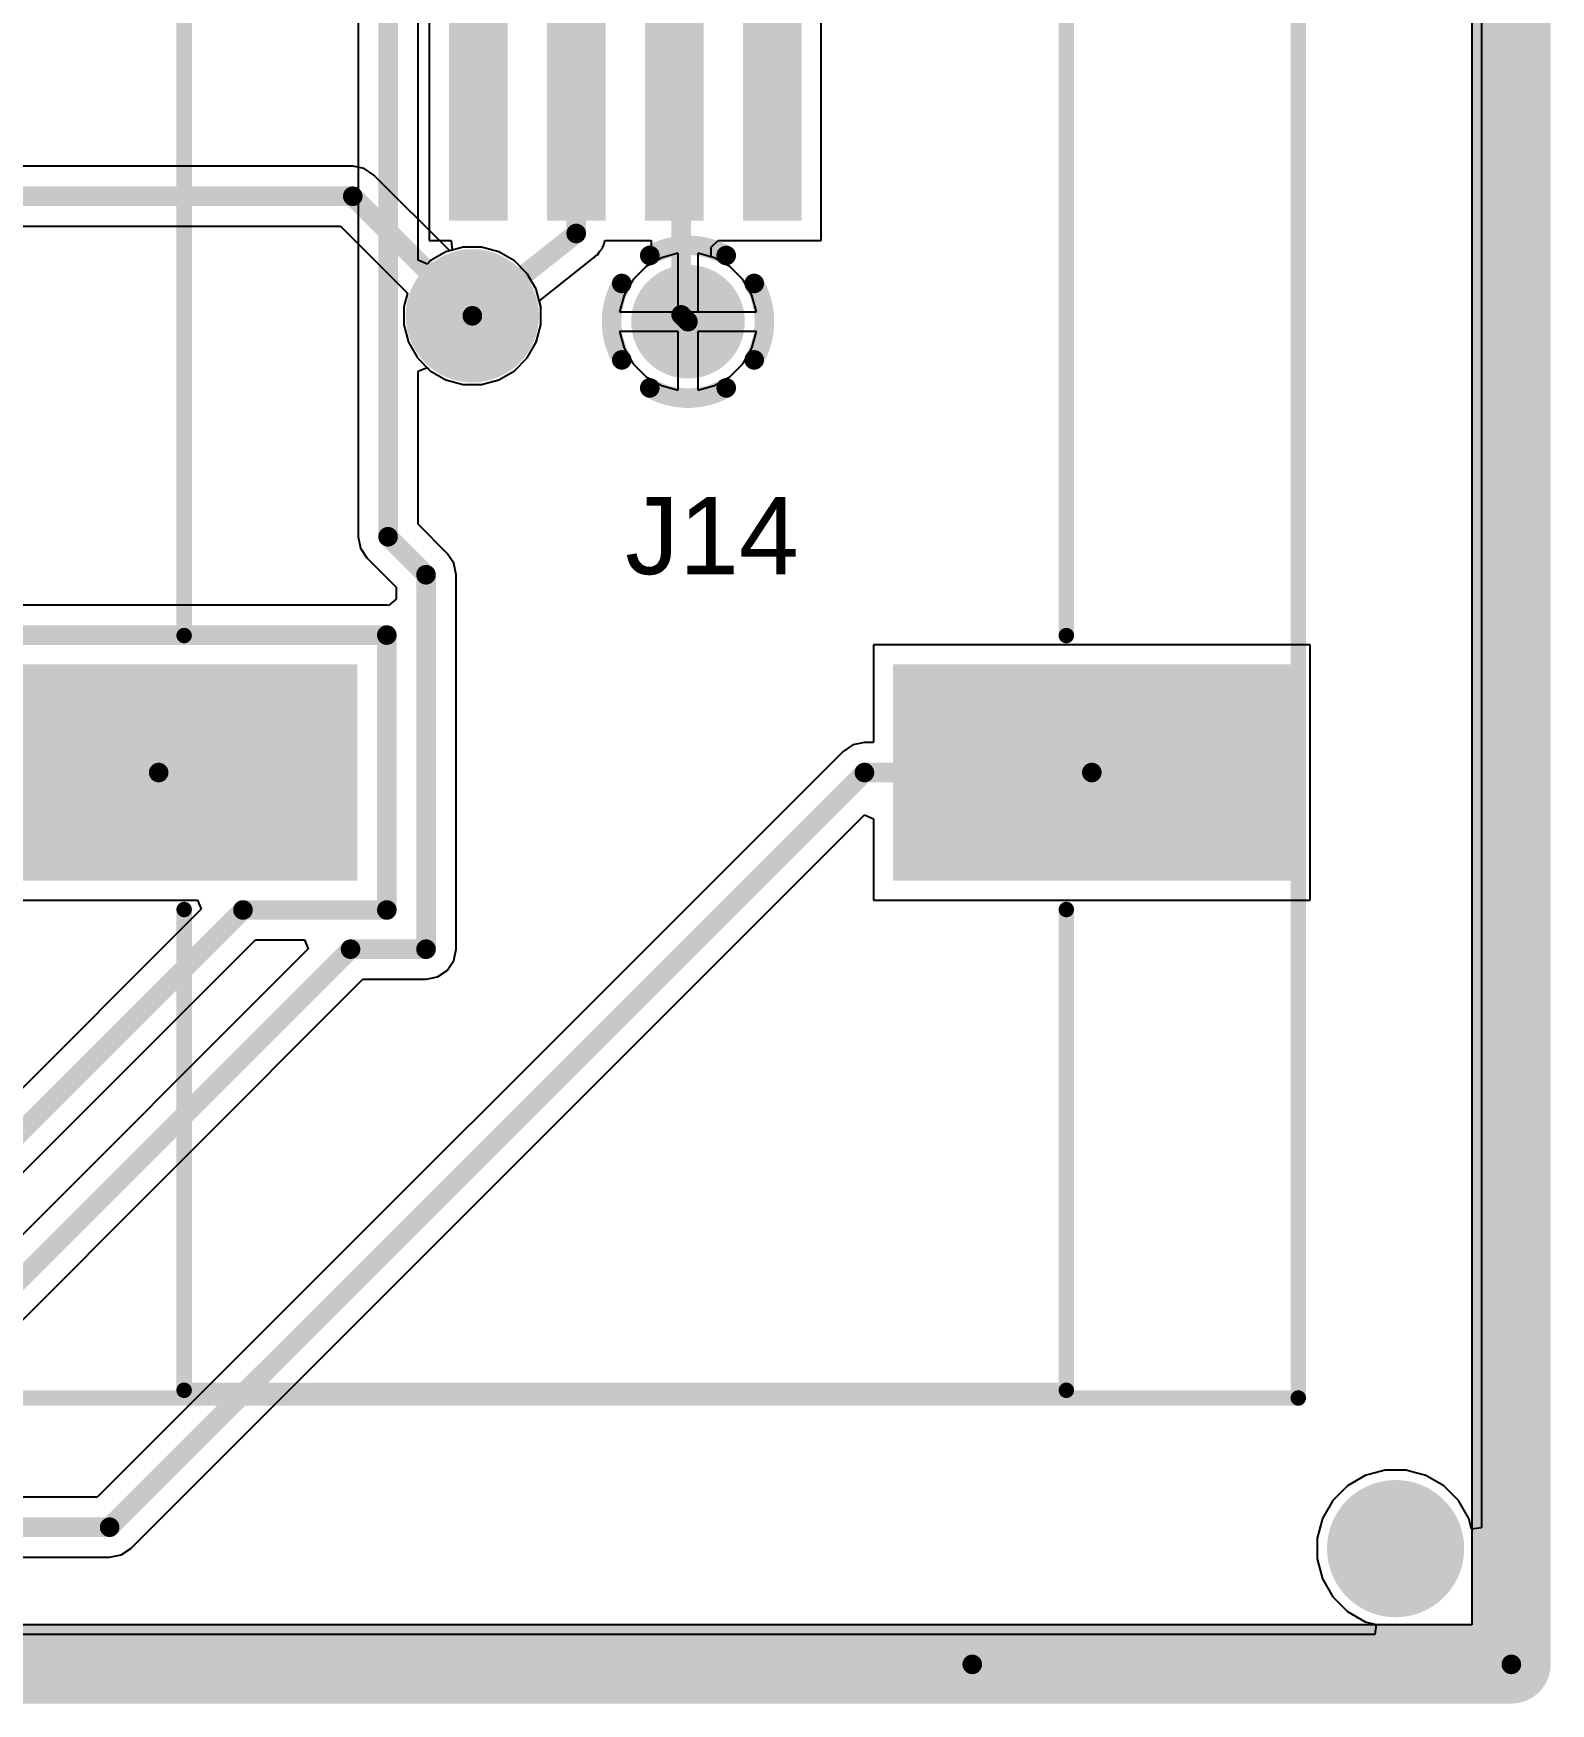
# Model space of a CAD drawing. Header units: inches. Extents: x -8.09 to -2.28, y -0.1 to 6.11.
# Drawn here: x -3.059 to -2.285, y -0.095 to 0.757 of the extents above; entities that cross this region are included whole.
import ezdxf

# ---------------------------------------------------------------- set-up
doc = ezdxf.new("R2010")
doc.units = ezdxf.units.IN
doc.header["$MEASUREMENT"] = 0
for name, color, linetype in [('BottomLayer', 5, 'Continuous'), ('BottomSolder', 6, 'Continuous'), ('InternalPlane1', 76, 'Continuous'), ('InternalPlane2', 16, 'Continuous'), ('KeepOutLayer', 6, 'Continuous'), ('Mechanical5', 56, 'Continuous'), ('MultiLayer', 9, 'Continuous'), ('PadHoleLayer', 156, 'Continuous'), ('TopLayer', 1, 'Continuous'), ('TopOverlay', 2, 'Continuous'), ('TopPaste', 8, 'Continuous'), ('TopSolder', 216, 'Continuous'), ('ViaHoleLayer', 16, 'Continuous')]:
    doc.layers.add(name, color=color, linetype=linetype)
doc.styles.add('Arial', font='', dxfattribs={"height": 0.2})
doc.styles.get('Arial').set_extended_font_data('Arial')

# ---------------------------------------------------------------- blocks, each defined once
blk = doc.blocks.new('FP_85502_5005_MFG_106')
at = {"layer": 'TopLayer'}
for points in [[(-0.08996, 0.48543), (-0.06004, 0.48543), (-0.06004, 0.23543), (-0.08996, 0.23543)], [(-0.03996, 0.48543), (-0.01004, 0.48543), (-0.01004, 0.23543), (-0.03996, 0.23543)], [(0.01004, 0.48543), (0.03996, 0.48543), (0.03996, 0.23543), (0.01004, 0.23543)], [(0.06004, 0.48543), (0.08996, 0.48543), (0.08996, 0.23543), (0.06004, 0.23543)], [(-0.33937, 0.00906), (-0.13661, 0.00906), (-0.13661, -0.10118), (-0.33937, -0.10118)], [(0.13661, 0.00906), (0.33937, 0.00906), (0.33937, -0.10118), (0.13661, -0.10118)]]:
    blk.add_hatch(color=1, dxfattribs=at).paths.add_polyline_path(points)
at = {"layer": 'TopPaste'}
for points in [[(-0.08996, 0.48543), (-0.06004, 0.48543), (-0.06004, 0.23543), (-0.08996, 0.23543)], [(-0.03996, 0.48543), (-0.01004, 0.48543), (-0.01004, 0.23543), (-0.03996, 0.23543)], [(0.01004, 0.48543), (0.03996, 0.48543), (0.03996, 0.23543), (0.01004, 0.23543)], [(0.06004, 0.48543), (0.08996, 0.48543), (0.08996, 0.23543), (0.06004, 0.23543)], [(-0.33937, 0.00906), (-0.13661, 0.00906), (-0.13661, -0.10118), (-0.33937, -0.10118)], [(0.13661, 0.00906), (0.33937, 0.00906), (0.33937, -0.10118), (0.13661, -0.10118)]]:
    blk.add_hatch(color=8, dxfattribs=at).paths.add_polyline_path(points)
at = {"layer": 'TopSolder'}
for points in [[(-0.08996, 0.48543), (-0.06004, 0.48543), (-0.06004, 0.23543), (-0.08996, 0.23543)], [(-0.03996, 0.48543), (-0.01004, 0.48543), (-0.01004, 0.23543), (-0.03996, 0.23543)], [(0.01004, 0.48543), (0.03996, 0.48543), (0.03996, 0.23543), (0.01004, 0.23543)], [(0.06004, 0.48543), (0.08996, 0.48543), (0.08996, 0.23543), (0.06004, 0.23543)], [(-0.33937, 0.00906), (-0.13661, 0.00906), (-0.13661, -0.10118), (-0.33937, -0.10118)], [(0.13661, 0.00906), (0.33937, 0.00906), (0.33937, -0.10118), (0.13661, -0.10118)]]:
    blk.add_hatch(color=216, dxfattribs=at).paths.add_polyline_path(points)
at = {"layer": 'Mechanical5'}
for points in [[(-0.34331, -0.36516, 0.00787, 0.00787, 0), (-0.34331, 0.48937, 0.00787, 0.00787, 0)], [(-0.34331, 0.48937, 0.00787, 0.00787, 0), (0.34331, 0.48937, 0.00787, 0.00787, 0)], [(0.34331, -0.36516, 0.00787, 0.00787, 0), (0.34331, 0.48937, 0.00787, 0.00787, 0)], [(-0.34331, -0.36516, 0.00787, 0.00787, 0), (0.34331, -0.36516, 0.00787, 0.00787, 0)]]:
    blk.add_lwpolyline(points, format="xyseb", dxfattribs=at)
for points in [[(-0.34527, 0.48937, 0.00394, 0.00394, 1), (-0.34134, 0.48937, 0.00394, 0.00394, 1)], [(-0.34527, 0.48937, 0.00394, 0.00394, 1), (-0.34134, 0.48937, 0.00394, 0.00394, 1)], [(0.34134, 0.48937, 0.00394, 0.00394, 1), (0.34528, 0.48937, 0.00394, 0.00394, 1)], [(0.34134, 0.48937, 0.00394, 0.00394, 1), (0.34528, 0.48937, 0.00394, 0.00394, 1)], [(-0.34527, -0.36516, 0.00394, 0.00394, 1), (-0.34134, -0.36516, 0.00394, 0.00394, 1)], [(-0.34527, -0.36516, 0.00394, 0.00394, 1), (-0.34134, -0.36516, 0.00394, 0.00394, 1)], [(0.34134, -0.36516, 0.00394, 0.00394, 1), (0.34528, -0.36516, 0.00394, 0.00394, 1)], [(0.34134, -0.36516, 0.00394, 0.00394, 1), (0.34528, -0.36516, 0.00394, 0.00394, 1)]]:
    blk.add_lwpolyline(points, format="xyseb", close=True, dxfattribs=at)
at = {"layer": 'TopOverlay'}
for points in [[(0.0813, 0.50315, 0.00984, 0.00984, 1), (0.07146, 0.50315, 0.00984, 0.00984, 1)], [(0.069, 0.50315, 0.00492, 0.00492, 1), (0.07392, 0.50315, 0.00492, 0.00492, 1)], [(0.07884, 0.50315, 0.00492, 0.00492, 1), (0.08376, 0.50315, 0.00492, 0.00492, 1)], [(-0.22697, 0.36122, 0.00394, 0.00394, 1), (-0.22303, 0.36122, 0.00394, 0.00394, 1)], [(-0.22697, 0.36122, 0.00394, 0.00394, 1), (-0.22303, 0.36122, 0.00394, 0.00394, 1)], [(-0.10669, 0.36122, 0.00394, 0.00394, 1), (-0.10276, 0.36122, 0.00394, 0.00394, 1)], [(0.10276, 0.36122, 0.00394, 0.00394, 1), (0.10669, 0.36122, 0.00394, 0.00394, 1)], [(0.22303, 0.36122, 0.00394, 0.00394, 1), (0.22697, 0.36122, 0.00394, 0.00394, 1)], [(0.22303, 0.36122, 0.00394, 0.00394, 1), (0.22697, 0.36122, 0.00394, 0.00394, 1)], [(-0.22697, 0.02382, 0.00394, 0.00394, 1), (-0.22303, 0.02382, 0.00394, 0.00394, 1)], [(0.22303, 0.02382, 0.00394, 0.00394, 1), (0.22697, 0.02382, 0.00394, 0.00394, 1)], [(-0.22697, -0.11595, 0.00394, 0.00394, 1), (-0.22303, -0.11595, 0.00394, 0.00394, 1)], [(0.22303, -0.11595, 0.00394, 0.00394, 1), (0.22697, -0.11595, 0.00394, 0.00394, 1)], [(-0.22697, -0.36122, 0.00394, 0.00394, 1), (-0.22303, -0.36122, 0.00394, 0.00394, 1)], [(-0.22697, -0.36122, 0.00394, 0.00394, 1), (-0.22303, -0.36122, 0.00394, 0.00394, 1)], [(0.22303, -0.36122, 0.00394, 0.00394, 1), (0.22697, -0.36122, 0.00394, 0.00394, 1)], [(0.22303, -0.36122, 0.00394, 0.00394, 1), (0.22697, -0.36122, 0.00394, 0.00394, 1)]]:
    blk.add_lwpolyline(points, format="xyseb", close=True, dxfattribs=at)
for points in [[(-0.225, 0.02382, 0.00787, 0.00787, 0), (-0.225, 0.36122, 0.00787, 0.00787, 0)], [(-0.225, 0.36122, 0.00787, 0.00787, 0), (-0.10472, 0.36122, 0.00787, 0.00787, 0)], [(0.10472, 0.36122, 0.00787, 0.00787, 0), (0.225, 0.36122, 0.00787, 0.00787, 0)], [(0.225, 0.02382, 0.00787, 0.00787, 0), (0.225, 0.36122, 0.00787, 0.00787, 0)], [(-0.225, -0.36122, 0.00787, 0.00787, 0), (-0.225, -0.11595, 0.00787, 0.00787, 0)], [(0.225, -0.36122, 0.00787, 0.00787, 0), (0.225, -0.11595, 0.00787, 0.00787, 0)], [(-0.225, -0.36122, 0.00787, 0.00787, 0), (0.225, -0.36122, 0.00787, 0.00787, 0)]]:
    blk.add_lwpolyline(points, format="xyseb", dxfattribs=at)
at = {"layer": 'Mechanical5', "style": 'Arial'}
blk.add_text('J14', height=0.03937, rotation=360, dxfattribs=at).set_placement((-0.00007, 0.05513))

msp = doc.modelspace()

# ---------------------------------------------------------------- hatches: boundary and pattern name
at = {"layer": 'BottomLayer'}
h = msp.add_hatch(color=5, dxfattribs=at)
edge = h.paths.add_edge_path()
edge.add_arc((-2.835, 0.613), 0.025, 0, 360)
h = msp.add_hatch(color=5, dxfattribs=at)
edge = h.paths.add_edge_path()
edge.add_arc((-2.725, 0.61), 0.025, 0, 360)
h = msp.add_hatch(color=5, dxfattribs=at)
edge = h.paths.add_edge_path()
edge.add_arc((-2.36406, -0.01594), 0.03, 0, 360)
at = {"layer": 'BottomSolder'}
h = msp.add_hatch(color=6, dxfattribs=at)
edge = h.paths.add_edge_path()
edge.add_arc((-2.835, 0.613), 0.029, 0, 360)
h = msp.add_hatch(color=6, dxfattribs=at)
edge = h.paths.add_edge_path()
edge.add_arc((-2.725, 0.61), 0.029, 0, 360)
h = msp.add_hatch(color=6, dxfattribs=at)
edge = h.paths.add_edge_path()
edge.add_arc((-2.36406, -0.01594), 0.034, 0, 360)
at = {"layer": 'InternalPlane1'}
h = msp.add_hatch(color=76, dxfattribs=at)
edge = h.paths.add_edge_path()
edge.add_arc((-2.835, 0.613), 0.034, 0, 360)
h = msp.add_hatch(color=76, dxfattribs=at)
edge = h.paths.add_edge_path()
edge.add_arc((-2.36406, -0.01594), 0.035, 0, 360)
at = {"layer": 'InternalPlane2'}
h = msp.add_hatch(color=16, dxfattribs=at)
edge = h.paths.add_edge_path()
edge.add_arc((-2.835, 0.613), 0.034, 0, 360)
h = msp.add_hatch(color=16, dxfattribs=at)
edge = h.paths.add_edge_path()
edge.add_arc((-2.36406, -0.01594), 0.035, 0, 360)
at = {"layer": 'MultiLayer'}
h = msp.add_hatch(color=9, dxfattribs=at)
edge = h.paths.add_edge_path()
edge.add_arc((-2.36406, -0.01594), 0.03, 0, 360)
at = {"layer": 'PadHoleLayer'}
h = msp.add_hatch(color=156, dxfattribs=at)
edge = h.paths.add_edge_path()
edge.add_arc((-2.36406, -0.01594), 0.015, 0, 360)
at = {"layer": 'TopLayer'}
h = msp.add_hatch(color=1, dxfattribs=at)
edge = h.paths.add_edge_path()
edge.add_arc((-2.835, 0.613), 0.025, 0, 360)
h = msp.add_hatch(color=1, dxfattribs=at)
edge = h.paths.add_edge_path()
edge.add_arc((-2.725, 0.61), 0.025, 0, 360)
h = msp.add_hatch(color=1, dxfattribs=at)
edge = h.paths.add_edge_path()
edge.add_arc((-2.36406, -0.01594), 0.03, 0, 360)
at = {"layer": 'TopSolder'}
h = msp.add_hatch(color=216, dxfattribs=at)
edge = h.paths.add_edge_path()
edge.add_arc((-2.835, 0.613), 0.029, 0, 360)
h = msp.add_hatch(color=216, dxfattribs=at)
edge = h.paths.add_edge_path()
edge.add_arc((-2.725, 0.61), 0.029, 0, 360)
h = msp.add_hatch(color=216, dxfattribs=at)
edge = h.paths.add_edge_path()
edge.add_arc((-2.36406, -0.01594), 0.034, 0, 360)
at = {"layer": 'ViaHoleLayer'}
h = msp.add_hatch(color=16, dxfattribs=at)
edge = h.paths.add_edge_path()
edge.add_arc((-2.835, 0.613), 0.014, 0, 360)
h = msp.add_hatch(color=16, dxfattribs=at)
edge = h.paths.add_edge_path()
edge.add_arc((-2.725, 0.61), 0.014, 0, 360)

# ---------------------------------------------------------------- linework, layer by layer
at = {"layer": 'BottomLayer'}
for p, q in [((-2.32029, 6.0204), (-2.32029, -0.0054)), ((-2.896, 0.68929), (-3.536, 0.68929)), ((-2.89015, 0.68813), (-2.896, 0.68929)), ((-2.88519, 0.68481), (-2.89015, 0.68813)), ((-2.84652, 0.64615), (-2.88519, 0.68481)), ((-3.20738, 0.65871), (-2.90233, 0.65871)), ((-2.90233, 0.65871), (-2.86815, 0.62452)), ((-2.83961, 0.648), (-2.84652, 0.64615)), ((-2.83039, 0.648), (-2.83961, 0.648)), ((-2.82149, 0.64561), (-2.83039, 0.648)), ((-2.81351, 0.64101), (-2.82149, 0.64561)), ((-2.80699, 0.63449), (-2.81351, 0.64101)), ((-2.73851, 0.64261), (-2.74649, 0.63801)), ((-2.73, 0.64489), (-2.73851, 0.64261)), ((-2.73, 0.615), (-2.73, 0.64489)), ((-2.71149, 0.64261), (-2.72, 0.64489)), ((-2.72, 0.64489), (-2.72, 0.615)), ((-2.70351, 0.63801), (-2.71149, 0.64261)), ((-2.80239, 0.62651), (-2.80699, 0.63449)), ((-2.75301, 0.63149), (-2.75761, 0.62351)), ((-2.74649, 0.63801), (-2.75301, 0.63149)), ((-2.69699, 0.63149), (-2.70351, 0.63801)), ((-2.69239, 0.62351), (-2.69699, 0.63149)), ((-2.86815, 0.62452), (-2.87, 0.61761)), ((-2.8, 0.61761), (-2.80239, 0.62651)), ((-2.75761, 0.62351), (-2.75989, 0.615)), ((-2.69011, 0.615), (-2.69239, 0.62351)), ((-2.87, 0.61761), (-2.87, 0.60839)), ((-2.8, 0.60839), (-2.8, 0.61761)), ((-2.75989, 0.615), (-2.73, 0.615)), ((-2.72, 0.615), (-2.69011, 0.615)), ((-2.87, 0.60839), (-2.86761, 0.59949)), ((-2.80239, 0.59949), (-2.8, 0.60839)), ((-2.73, 0.605), (-2.75989, 0.605)), ((-2.75989, 0.605), (-2.75761, 0.59649)), ((-2.73, 0.57511), (-2.73, 0.605)), ((-2.69011, 0.605), (-2.72, 0.605)), ((-2.72, 0.605), (-2.72, 0.57511)), ((-2.69239, 0.59649), (-2.69011, 0.605)), ((-2.86761, 0.59949), (-2.86301, 0.59151)), ((-2.80699, 0.59151), (-2.80239, 0.59949)), ((-2.75761, 0.59649), (-2.75301, 0.58851)), ((-2.69699, 0.58851), (-2.69239, 0.59649)), ((-2.86301, 0.59151), (-2.85649, 0.58499)), ((-2.81351, 0.58499), (-2.80699, 0.59151)), ((-2.75301, 0.58851), (-2.74649, 0.58199)), ((-2.70351, 0.58199), (-2.69699, 0.58851)), ((-2.85649, 0.58499), (-2.84851, 0.58039)), ((-2.84851, 0.58039), (-2.83961, 0.578)), ((-2.83039, 0.578), (-2.82149, 0.58039)), ((-2.82149, 0.58039), (-2.81351, 0.58499)), ((-2.74649, 0.58199), (-2.73851, 0.57739)), ((-2.71149, 0.57739), (-2.70351, 0.58199)), ((-2.83961, 0.578), (-2.83039, 0.578)), ((-2.73851, 0.57739), (-2.73, 0.57511)), ((-2.72, 0.57511), (-2.71149, 0.57739)), ((-2.3795, 0.02133), (-2.38862, 0.01606)), ((-2.36932, 0.02406), (-2.3795, 0.02133)), ((-2.35879, 0.02406), (-2.36932, 0.02406)), ((-2.34862, 0.02133), (-2.35879, 0.02406)), ((-2.3395, 0.01606), (-2.34862, 0.02133)), ((-2.39606, 0.00862), (-2.40133, -0.0005)), ((-2.38862, 0.01606), (-2.39606, 0.00862)), ((-2.33205, 0.00862), (-2.3395, 0.01606)), ((-2.32678, -0.0005), (-2.33205, 0.00862)), ((-2.40133, -0.0005), (-2.40406, -0.01068)), ((-2.32529, -0.00606), (-2.32678, -0.0005)), ((-2.32029, -0.0054), (-2.32529, -0.00606)), ((-2.40406, -0.01068), (-2.40406, -0.02121)), ((-2.40406, -0.02121), (-2.40133, -0.03138)), ((-2.40133, -0.03138), (-2.39606, -0.0405)), ((-2.39606, -0.0405), (-2.38862, -0.04795)), ((-2.38862, -0.04795), (-2.3795, -0.05322)), ((-2.3795, -0.05322), (-2.37394, -0.05471)), ((-2.37394, -0.05471), (-2.3746, -0.05971)), ((-2.3746, -0.05971), (-7.46864, -0.05971))]:
    msp.add_line(p, q, dxfattribs=at)
for points in [[(-3.536, 0.674, 0.01, 0.01, 0), (-2.896, 0.674, 0.01, 0.01, 0)], [(-2.896, 0.674, 0.01, 0.01, 0), (-2.835, 0.613, 0.01, 0.01, 0)]]:
    msp.add_lwpolyline(points, format="xyseb", dxfattribs=at)
for points in [[(-2.8985, 0.674, 0.005, 0.005, 1), (-2.8935, 0.674, 0.005, 0.005, 1)], [(-2.8985, 0.674, 0.005, 0.005, 1), (-2.8935, 0.674, 0.005, 0.005, 1)], [(-2.8375, 0.613, 0.005, 0.005, 1), (-2.8325, 0.613, 0.005, 0.005, 1)]]:
    msp.add_lwpolyline(points, format="xyseb", close=True, dxfattribs=at)
at = {"layer": 'InternalPlane1'}
for p, q in [((-2.3251, 6.0699), (-2.3251, -0.0549)), ((-2.3251, -0.0549), (-8.0449, -0.0549))]:
    msp.add_line(p, q, dxfattribs=at)
for points in [[(-2.305, 6.09, 0.04, 0.04, 0), (-2.305, -0.075, 0.04, 0.04, 0)], [(-2.7445, 0.64377, 0.01, 0.01, -0.267949), (-2.7055, 0.64377, 0.01, 0.01, 0)], [(-2.75877, 0.5905, 0.01, 0.01, -0.267949), (-2.75877, 0.6295, 0.01, 0.01, 0)], [(-2.69123, 0.6295, 0.01, 0.01, -0.267949), (-2.69123, 0.5905, 0.01, 0.01, 0)], [(-2.7055, 0.57622, 0.01, 0.01, -0.267949), (-2.7445, 0.57622, 0.01, 0.01, 0)], [(-8.065, -0.075, 0.04, 0.04, 0), (-2.305, -0.075, 0.04, 0.04, 0)]]:
    msp.add_lwpolyline(points, format="xyseb", dxfattribs=at)
for points in [[(-2.747, 0.64377, 0.005, 0.005, 1), (-2.742, 0.64377, 0.005, 0.005, 1)], [(-2.708, 0.64377, 0.005, 0.005, 1), (-2.703, 0.64377, 0.005, 0.005, 1)], [(-2.76127, 0.6295, 0.005, 0.005, 1), (-2.75628, 0.6295, 0.005, 0.005, 1)], [(-2.69373, 0.6295, 0.005, 0.005, 1), (-2.68872, 0.6295, 0.005, 0.005, 1)], [(-2.76127, 0.5905, 0.005, 0.005, 1), (-2.75628, 0.5905, 0.005, 0.005, 1)], [(-2.69373, 0.5905, 0.005, 0.005, 1), (-2.68872, 0.5905, 0.005, 0.005, 1)], [(-2.747, 0.57622, 0.005, 0.005, 1), (-2.742, 0.57622, 0.005, 0.005, 1)], [(-2.708, 0.57622, 0.005, 0.005, 1), (-2.703, 0.57622, 0.005, 0.005, 1)], [(-2.315, -0.075, 0.02, 0.02, 1), (-2.295, -0.075, 0.02, 0.02, 1)], [(-2.315, -0.075, 0.02, 0.02, 1), (-2.295, -0.075, 0.02, 0.02, 1)]]:
    msp.add_lwpolyline(points, format="xyseb", close=True, dxfattribs=at)
at = {"layer": 'InternalPlane2'}
for p, q in [((-2.3251, 6.0699), (-2.3251, -0.0549)), ((-2.3251, -0.0549), (-8.0449, -0.0549))]:
    msp.add_line(p, q, dxfattribs=at)
for points in [[(-2.305, 6.09, 0.04, 0.04, 0), (-2.305, -0.075, 0.04, 0.04, 0)], [(-2.7445, 0.64377, 0.01, 0.01, -0.267949), (-2.7055, 0.64377, 0.01, 0.01, 0)], [(-2.75877, 0.5905, 0.01, 0.01, -0.267949), (-2.75877, 0.6295, 0.01, 0.01, 0)], [(-2.69123, 0.6295, 0.01, 0.01, -0.267949), (-2.69123, 0.5905, 0.01, 0.01, 0)], [(-2.7055, 0.57622, 0.01, 0.01, -0.267949), (-2.7445, 0.57622, 0.01, 0.01, 0)], [(-8.065, -0.075, 0.04, 0.04, 0), (-2.305, -0.075, 0.04, 0.04, 0)]]:
    msp.add_lwpolyline(points, format="xyseb", dxfattribs=at)
for points in [[(-2.747, 0.64377, 0.005, 0.005, 1), (-2.742, 0.64377, 0.005, 0.005, 1)], [(-2.708, 0.64377, 0.005, 0.005, 1), (-2.703, 0.64377, 0.005, 0.005, 1)], [(-2.76127, 0.6295, 0.005, 0.005, 1), (-2.75628, 0.6295, 0.005, 0.005, 1)], [(-2.69373, 0.6295, 0.005, 0.005, 1), (-2.68872, 0.6295, 0.005, 0.005, 1)], [(-2.76127, 0.5905, 0.005, 0.005, 1), (-2.75628, 0.5905, 0.005, 0.005, 1)], [(-2.69373, 0.5905, 0.005, 0.005, 1), (-2.68872, 0.5905, 0.005, 0.005, 1)], [(-2.747, 0.57622, 0.005, 0.005, 1), (-2.742, 0.57622, 0.005, 0.005, 1)], [(-2.708, 0.57622, 0.005, 0.005, 1), (-2.703, 0.57622, 0.005, 0.005, 1)], [(-2.315, -0.075, 0.02, 0.02, 1), (-2.295, -0.075, 0.02, 0.02, 1)], [(-2.315, -0.075, 0.02, 0.02, 1), (-2.295, -0.075, 0.02, 0.02, 1)]]:
    msp.add_lwpolyline(points, format="xyseb", close=True, dxfattribs=at)
at = {"layer": 'KeepOutLayer'}
for points in [[(-2.305, -0.075, 0.01, 0.01, 0), (-2.305, 6.09, 0.01, 0.01, 0)], [(-8.065, -0.075, 0.01, 0.01, 0), (-2.58, -0.075, 0.01, 0.01, 0)], [(-2.58, -0.075, 0.01, 0.01, 0), (-2.305, -0.075, 0.01, 0.01, 0)]]:
    msp.add_lwpolyline(points, format="xyseb", dxfattribs=at)
for points in [[(-2.5825, -0.075, 0.005, 0.005, 1), (-2.5775, -0.075, 0.005, 0.005, 1)], [(-2.5825, -0.075, 0.005, 0.005, 1), (-2.5775, -0.075, 0.005, 0.005, 1)], [(-2.3075, -0.075, 0.005, 0.005, 1), (-2.3025, -0.075, 0.005, 0.005, 1)], [(-2.3075, -0.075, 0.005, 0.005, 1), (-2.3025, -0.075, 0.005, 0.005, 1)]]:
    msp.add_lwpolyline(points, format="xyseb", close=True, dxfattribs=at)
at = {"layer": 'TopLayer'}
for p, q in [((-2.32029, 6.0204), (-2.32029, -0.0054)), ((-2.65705, 0.6515), (-2.65705, 0.9215)), ((-2.85697, 0.91033), (-2.85697, 0.6515)), ((-2.86271, 0.64132), (-2.86271, 0.81014)), ((-2.89329, 0.8038), (-2.89329, 0.50028)), ((-2.85697, 0.6515), (-2.84588, 0.6515)), ((-2.84588, 0.6515), (-2.84522, 0.6465)), ((-2.76864, 0.64756), (-2.76837, 0.64841)), ((-2.76837, 0.64841), (-2.76788, 0.64915)), ((-2.76788, 0.64915), (-2.76747, 0.65123)), ((-2.76747, 0.65123), (-2.76738, 0.6515)), ((-2.76738, 0.6515), (-2.75705, 0.6515)), ((-2.75705, 0.6515), (-2.75205, 0.6515)), ((-2.75205, 0.6515), (-2.7438, 0.6515)), ((-2.7438, 0.6515), (-2.7438, 0.63956)), ((-2.71321, 0.64796), (-2.70967, 0.6515)), ((-2.71321, 0.64308), (-2.71321, 0.64796)), ((-2.70967, 0.6515), (-2.70705, 0.6515)), ((-2.70705, 0.6515), (-2.70205, 0.6515)), ((-2.70205, 0.6515), (-2.65705, 0.6515)), ((-2.85809, 0.63941), (-2.86271, 0.64132)), ((-2.85649, 0.64101), (-2.85809, 0.63941)), ((-2.84851, 0.64561), (-2.85649, 0.64101)), ((-2.84522, 0.6465), (-2.84851, 0.64561)), ((-2.8008, 0.62059), (-2.77251, 0.64301)), ((-2.77251, 0.64301), (-2.77193, 0.64369)), ((-2.77193, 0.64369), (-2.77119, 0.64419)), ((-2.77119, 0.64419), (-2.77002, 0.64595)), ((-2.77002, 0.64595), (-2.76864, 0.64756)), ((-2.7438, 0.63956), (-2.74649, 0.63801)), ((-2.71149, 0.64261), (-2.71321, 0.64308)), ((-2.70351, 0.63801), (-2.71149, 0.64261)), ((-2.75301, 0.63149), (-2.75761, 0.62351)), ((-2.74649, 0.63801), (-2.75301, 0.63149)), ((-2.69699, 0.63149), (-2.70351, 0.63801)), ((-2.69239, 0.62351), (-2.69699, 0.63149)), ((-2.75761, 0.62351), (-2.75989, 0.615)), ((-2.69011, 0.615), (-2.69239, 0.62351)), ((-2.8, 0.61761), (-2.8008, 0.62059)), ((-2.8, 0.60839), (-2.8, 0.61761)), ((-2.75989, 0.615), (-2.69011, 0.615)), ((-2.80239, 0.59949), (-2.8, 0.60839)), ((-2.73, 0.605), (-2.75989, 0.605)), ((-2.75989, 0.605), (-2.75761, 0.59649)), ((-2.73, 0.57511), (-2.73, 0.605)), ((-2.69011, 0.605), (-2.72, 0.605)), ((-2.72, 0.605), (-2.72, 0.57511)), ((-2.69239, 0.59649), (-2.69011, 0.605)), ((-2.80699, 0.59151), (-2.80239, 0.59949)), ((-2.75761, 0.59649), (-2.75301, 0.58851)), ((-2.69699, 0.58851), (-2.69239, 0.59649)), ((-2.81351, 0.58499), (-2.80699, 0.59151)), ((-2.75301, 0.58851), (-2.74649, 0.58199)), ((-2.70351, 0.58199), (-2.69699, 0.58851)), ((-2.86271, 0.58468), (-2.85809, 0.58659)), ((-2.86271, 0.50662), (-2.86271, 0.58468)), ((-2.85809, 0.58659), (-2.85649, 0.58499)), ((-2.85649, 0.58499), (-2.84851, 0.58039)), ((-2.84851, 0.58039), (-2.83961, 0.578)), ((-2.83039, 0.578), (-2.82149, 0.58039)), ((-2.82149, 0.58039), (-2.81351, 0.58499)), ((-2.74649, 0.58199), (-2.73851, 0.57739)), ((-2.71149, 0.57739), (-2.70351, 0.58199)), ((-2.83961, 0.578), (-2.83039, 0.578)), ((-2.73851, 0.57739), (-2.73, 0.57511)), ((-2.72, 0.57511), (-2.71149, 0.57739)), ((-2.84781, 0.49172), (-2.86271, 0.50662)), ((-2.89329, 0.50028), (-2.89213, 0.49443)), ((-2.89213, 0.49443), (-2.88881, 0.48947)), ((-2.88881, 0.48947), (-2.87391, 0.47457)), ((-2.84449, 0.48675), (-2.84781, 0.49172)), ((-2.84333, 0.4809), (-2.84449, 0.48675)), ((-2.84333, 0.28988), (-2.84333, 0.4809)), ((-2.87391, 0.47457), (-2.87391, 0.46842)), ((-2.87862, 0.46541), (-3.20579, 0.46541)), ((-2.87778, 0.46525), (-2.87862, 0.46541)), ((-2.87391, 0.46842), (-2.87778, 0.46525)), ((-2.40764, 0.44512), (-2.63039, 0.44512)), ((-2.63039, 0.44512), (-2.63039, 0.39529)), ((-2.40764, 0.31488), (-2.40764, 0.44512)), ((-2.64085, 0.39413), (-2.64581, 0.39081)), ((-2.635, 0.39529), (-2.64085, 0.39413)), ((-2.63039, 0.39529), (-2.635, 0.39529)), ((-2.64581, 0.39081), (-3.02633, 0.01029)), ((-3.00919, -0.01581), (-2.63501, 0.35836)), ((-2.63501, 0.35836), (-2.63039, 0.35644)), ((-2.63039, 0.35644), (-2.63039, 0.31488)), ((-2.97325, 0.31026), (-3.18081, 0.10269)), ((-3.10638, 0.31488), (-2.97516, 0.31488)), ((-2.97516, 0.31488), (-2.97325, 0.31026)), ((-2.63039, 0.31488), (-2.40764, 0.31488)), ((-3.14671, 0.09354), (-2.94566, 0.29459)), ((-2.91866, 0.28997), (-3.11848, 0.09015)), ((-2.94566, 0.29459), (-2.92058, 0.29459)), ((-2.92058, 0.29459), (-2.91866, 0.28997)), ((-2.84449, 0.28403), (-2.84333, 0.28988)), ((-2.84781, 0.27907), (-2.84449, 0.28403)), ((-3.09685, 0.06852), (-2.89079, 0.27459)), ((-2.89079, 0.27459), (-2.85862, 0.27459)), ((-2.85862, 0.27459), (-2.85277, 0.27575)), ((-2.85277, 0.27575), (-2.84781, 0.27907)), ((-2.3795, 0.02133), (-2.38862, 0.01606)), ((-2.36932, 0.02406), (-2.3795, 0.02133)), ((-2.35879, 0.02406), (-2.36932, 0.02406)), ((-2.34862, 0.02133), (-2.35879, 0.02406)), ((-2.3395, 0.01606), (-2.34862, 0.02133)), ((-3.02633, 0.01029), (-3.11867, 0.01029)), ((-2.39606, 0.00862), (-2.40133, -0.0005)), ((-2.38862, 0.01606), (-2.39606, 0.00862)), ((-2.33205, 0.00862), (-2.3395, 0.01606)), ((-2.32678, -0.0005), (-2.33205, 0.00862)), ((-2.40133, -0.0005), (-2.40406, -0.01068)), ((-2.32529, -0.00606), (-2.32678, -0.0005)), ((-2.32029, -0.0054), (-2.32529, -0.00606)), ((-3.01415, -0.01913), (-3.00919, -0.01581)), ((-2.40406, -0.01068), (-2.40406, -0.02121)), ((-3.125, -0.02029), (-3.02, -0.02029)), ((-3.02, -0.02029), (-3.01415, -0.01913)), ((-2.40406, -0.02121), (-2.40133, -0.03138)), ((-2.40133, -0.03138), (-2.39606, -0.0405)), ((-2.39606, -0.0405), (-2.38862, -0.04795)), ((-2.38862, -0.04795), (-2.3795, -0.05322)), ((-2.3795, -0.05322), (-2.37394, -0.05471)), ((-2.37394, -0.05471), (-2.3746, -0.05971)), ((-2.3746, -0.05971), (-7.46864, -0.05971))]:
    msp.add_line(p, q, dxfattribs=at)
for points in [[(-2.878, 0.50028, 0.01, 0.01, 0), (-2.878, 0.81014, 0.01, 0.01, 0)], [(-2.78201, 0.655, 0.01, 0.01, 0), (-2.78201, 0.7865, 0.01, 0.01, 0)], [(-2.7285, 0.6135, 0.01, 0.01, 0), (-2.7285, 0.78299, 0.01, 0.01, 0)], [(-2.835, 0.613, 0.01, 0.01, 0), (-2.78201, 0.655, 0.01, 0.01, 0)], [(-2.7285, 0.6135, 0.01, 0.01, 0), (-2.725, 0.61, 0.01, 0.01, 0)], [(-2.878, 0.50028, 0.01, 0.01, 0), (-2.85862, 0.4809, 0.01, 0.01, 0)], [(-2.85862, 0.28988, 0.01, 0.01, 0), (-2.85862, 0.4809, 0.01, 0.01, 0)], [(-3.21212, 0.45012, 0.01, 0.01, 0), (-2.87862, 0.45012, 0.01, 0.01, 0)], [(-2.87862, 0.30988, 0.01, 0.01, 0), (-2.87862, 0.45012, 0.01, 0.01, 0)], [(-3.257, 0.38, 0.01, 0.01, 0), (-2.995, 0.38, 0.01, 0.01, 0)], [(-3.02, -0.005, 0.01, 0.01, 0), (-2.635, 0.38, 0.01, 0.01, 0)], [(-2.635, 0.38, 0.01, 0.01, 0), (-2.51902, 0.38, 0.01, 0.01, 0)], [(-3.17, 0.09188, 0.01, 0.01, 0), (-2.952, 0.30988, 0.01, 0.01, 0)], [(-2.952, 0.30988, 0.01, 0.01, 0), (-2.87862, 0.30988, 0.01, 0.01, 0)], [(-3.13, 0.057, 0.01, 0.01, 0), (-2.89712, 0.28988, 0.01, 0.01, 0)], [(-2.89712, 0.28988, 0.01, 0.01, 0), (-2.85862, 0.28988, 0.01, 0.01, 0)], [(-3.125, -0.005, 0.01, 0.01, 0), (-3.02, -0.005, 0.01, 0.01, 0)]]:
    msp.add_lwpolyline(points, format="xyseb", dxfattribs=at)
for points in [[(-2.78451, 0.655, 0.005, 0.005, 1), (-2.77951, 0.655, 0.005, 0.005, 1)], [(-2.78451, 0.655, 0.005, 0.005, 1), (-2.77951, 0.655, 0.005, 0.005, 1)], [(-2.8375, 0.613, 0.005, 0.005, 1), (-2.8325, 0.613, 0.005, 0.005, 1)], [(-2.731, 0.6135, 0.005, 0.005, 1), (-2.726, 0.6135, 0.005, 0.005, 1)], [(-2.731, 0.6135, 0.005, 0.005, 1), (-2.726, 0.6135, 0.005, 0.005, 1)], [(-2.7275, 0.61, 0.005, 0.005, 1), (-2.7225, 0.61, 0.005, 0.005, 1)], [(-2.8805, 0.50028, 0.005, 0.005, 1), (-2.8755, 0.50028, 0.005, 0.005, 1)], [(-2.8805, 0.50028, 0.005, 0.005, 1), (-2.8755, 0.50028, 0.005, 0.005, 1)], [(-2.86112, 0.4809, 0.005, 0.005, 1), (-2.85612, 0.4809, 0.005, 0.005, 1)], [(-2.86112, 0.4809, 0.005, 0.005, 1), (-2.85612, 0.4809, 0.005, 0.005, 1)], [(-2.88112, 0.45012, 0.005, 0.005, 1), (-2.87612, 0.45012, 0.005, 0.005, 1)], [(-2.88112, 0.45012, 0.005, 0.005, 1), (-2.87612, 0.45012, 0.005, 0.005, 1)], [(-2.9975, 0.38, 0.005, 0.005, 1), (-2.9925, 0.38, 0.005, 0.005, 1)], [(-2.6375, 0.38, 0.005, 0.005, 1), (-2.6325, 0.38, 0.005, 0.005, 1)], [(-2.6375, 0.38, 0.005, 0.005, 1), (-2.6325, 0.38, 0.005, 0.005, 1)], [(-2.52152, 0.38, 0.005, 0.005, 1), (-2.51652, 0.38, 0.005, 0.005, 1)], [(-2.9545, 0.30988, 0.005, 0.005, 1), (-2.9495, 0.30988, 0.005, 0.005, 1)], [(-2.9545, 0.30988, 0.005, 0.005, 1), (-2.9495, 0.30988, 0.005, 0.005, 1)], [(-2.88112, 0.30988, 0.005, 0.005, 1), (-2.87612, 0.30988, 0.005, 0.005, 1)], [(-2.88112, 0.30988, 0.005, 0.005, 1), (-2.87612, 0.30988, 0.005, 0.005, 1)], [(-2.89962, 0.28988, 0.005, 0.005, 1), (-2.89462, 0.28988, 0.005, 0.005, 1)], [(-2.89962, 0.28988, 0.005, 0.005, 1), (-2.89462, 0.28988, 0.005, 0.005, 1)], [(-2.86112, 0.28988, 0.005, 0.005, 1), (-2.85612, 0.28988, 0.005, 0.005, 1)], [(-2.86112, 0.28988, 0.005, 0.005, 1), (-2.85612, 0.28988, 0.005, 0.005, 1)], [(-3.0225, -0.005, 0.005, 0.005, 1), (-3.0175, -0.005, 0.005, 0.005, 1)], [(-3.0225, -0.005, 0.005, 0.005, 1), (-3.0175, -0.005, 0.005, 0.005, 1)]]:
    msp.add_lwpolyline(points, format="xyseb", close=True, dxfattribs=at)

# ---------------------------------------------------------------- block references
msp.add_blockref('FP_85502_5005_MFG_106', (-2.75701, 0.42606))

doc.saveas('drawing.dxf')
